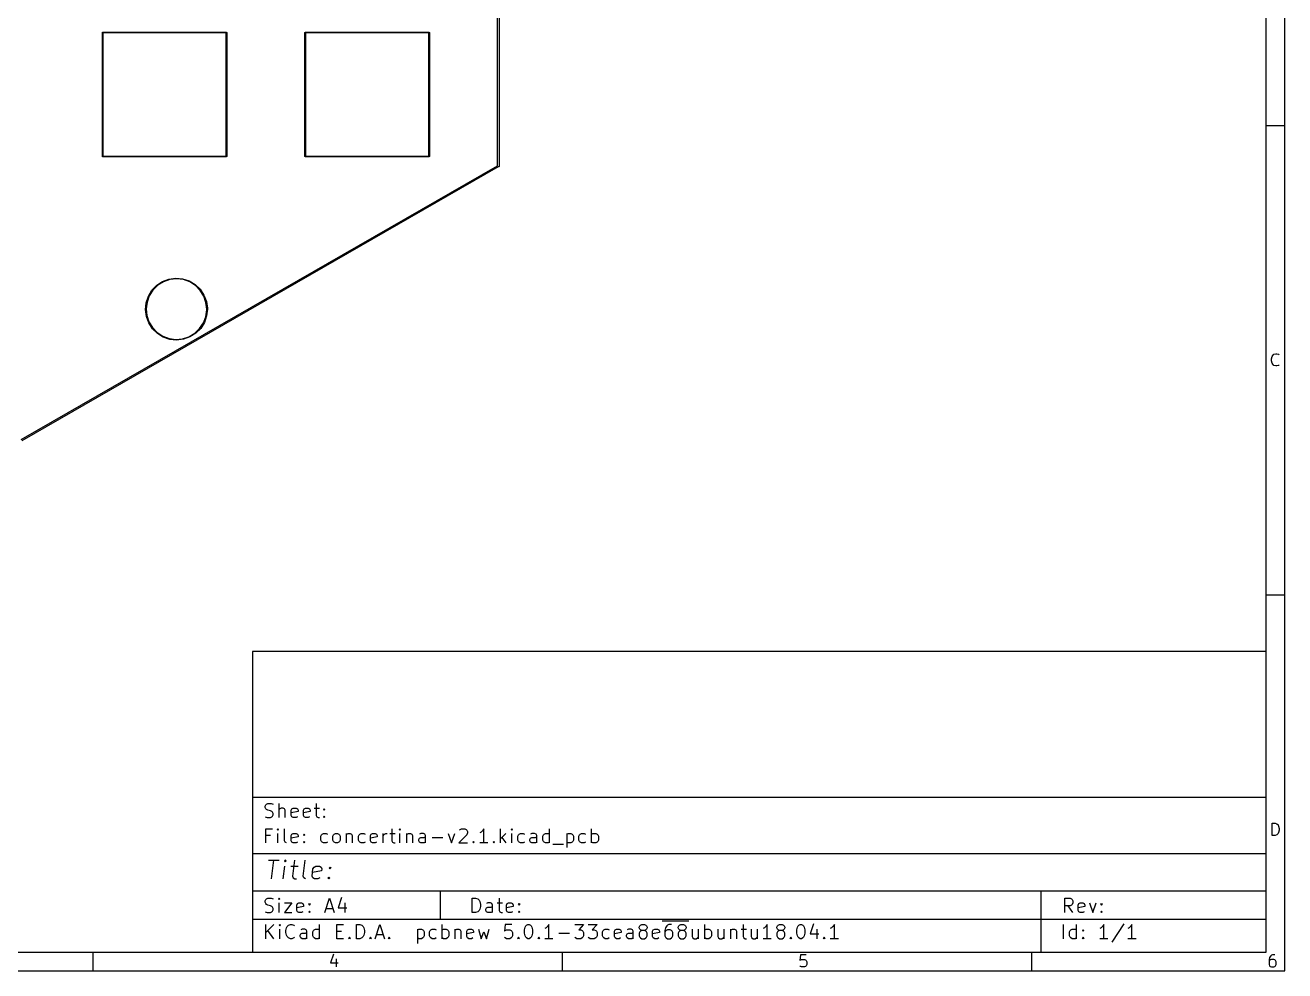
# Model space of a CAD drawing. Extents: x 10 to 287, y -200 to -10.
# Drawn here: x 152.8 to 287, y -200 to -99.3 of the extents above; entities that cross this region are included whole.
import ezdxf

# ---------------------------------------------------------------- set-up
doc = ezdxf.new("R2010")
doc.units = 0
doc.header["$MEASUREMENT"] = 0
doc.layers.add('BLACK', color=7, linetype='CONTINUOUS')

msp = doc.modelspace()

# ---------------------------------------------------------------- linework, layer by layer
at = {"layer": 'BLACK', "linetype": 'CONTINUOUS'}
for p, q in [((287.002, -200.007), (287.002, -10)), ((285.002, -198.007), (285.002, -12)), ((203.1, -114.271), (203.1, -50.9)), ((203.3, -50.7913), (203.3, -114.309)), ((161.015, -100.076), (161.016, -100.073)), ((161.015, -100.078), (161.015, -100.076)), ((161.015, -113.282), (161.015, -100.078)), ((161.016, -100.071), (161.017, -100.069)), ((161.016, -100.073), (161.016, -100.071)), ((161.017, -100.069), (161.018, -100.067)), ((161.018, -100.067), (161.019, -100.066)), ((161.019, -100.066), (161.021, -100.064)), ((161.021, -100.064), (161.022, -100.062)), ((161.022, -100.062), (161.024, -100.061)), ((161.024, -100.061), (161.026, -100.059)), ((161.026, -100.059), (161.027, -100.058)), ((161.027, -100.058), (161.029, -100.057)), ((161.029, -100.057), (161.031, -100.056)), ((161.031, -100.056), (161.034, -100.056)), ((161.034, -100.056), (161.036, -100.055)), ((161.036, -100.055), (161.038, -100.055)), ((161.038, -100.055), (161.038, -100.055)), ((161.038, -100.055), (174.242, -100.055)), ((161.065, -100.105), (161.065, -113.255)), ((174.215, -100.105), (161.065, -100.105)), ((174.215, -113.255), (174.215, -100.105)), ((174.242, -100.055), (174.244, -100.055)), ((174.242, -100.055), (174.242, -100.055)), ((174.244, -100.055), (174.246, -100.056)), ((174.246, -100.056), (174.249, -100.056)), ((174.249, -100.056), (174.251, -100.057)), ((174.251, -100.057), (174.253, -100.058)), ((174.253, -100.058), (174.254, -100.059)), ((174.254, -100.059), (174.256, -100.061)), ((174.256, -100.061), (174.258, -100.062)), ((174.258, -100.062), (174.259, -100.064)), ((174.259, -100.064), (174.261, -100.066)), ((174.261, -100.066), (174.262, -100.067)), ((174.262, -100.067), (174.263, -100.069)), ((174.263, -100.069), (174.264, -100.071)), ((174.264, -100.071), (174.264, -100.074)), ((174.264, -100.074), (174.265, -100.076)), ((174.265, -100.076), (174.265, -100.078)), ((174.265, -100.078), (174.265, -100.078)), ((174.265, -100.078), (174.265, -113.282)), ((182.605, -100.076), (182.606, -100.073)), ((182.605, -100.078), (182.605, -100.076)), ((182.605, -113.282), (182.605, -100.078)), ((182.606, -100.071), (182.607, -100.069)), ((182.606, -100.073), (182.606, -100.071)), ((182.607, -100.069), (182.608, -100.067)), ((182.608, -100.067), (182.609, -100.066)), ((182.609, -100.066), (182.611, -100.064)), ((182.611, -100.064), (182.612, -100.062)), ((182.612, -100.062), (182.614, -100.061)), ((182.614, -100.061), (182.616, -100.059)), ((182.616, -100.059), (182.617, -100.058)), ((182.617, -100.058), (182.619, -100.057)), ((182.619, -100.057), (182.621, -100.056)), ((182.621, -100.056), (182.624, -100.056)), ((182.624, -100.056), (182.626, -100.055)), ((182.626, -100.055), (182.628, -100.055)), ((182.628, -100.055), (182.628, -100.055)), ((182.628, -100.055), (195.832, -100.055)), ((182.655, -100.105), (182.655, -113.255)), ((195.805, -100.105), (182.655, -100.105)), ((195.805, -113.255), (195.805, -100.105)), ((195.832, -100.055), (195.834, -100.055)), ((195.832, -100.055), (195.832, -100.055)), ((195.834, -100.055), (195.836, -100.056)), ((195.836, -100.056), (195.839, -100.056)), ((195.839, -100.056), (195.841, -100.057)), ((195.841, -100.057), (195.843, -100.058)), ((195.843, -100.058), (195.844, -100.059)), ((195.844, -100.059), (195.846, -100.061)), ((195.846, -100.061), (195.848, -100.062)), ((195.848, -100.062), (195.849, -100.064)), ((195.849, -100.064), (195.851, -100.066)), ((195.851, -100.066), (195.852, -100.067)), ((195.852, -100.067), (195.853, -100.069)), ((195.853, -100.069), (195.854, -100.071)), ((195.854, -100.071), (195.854, -100.074)), ((195.854, -100.074), (195.855, -100.076)), ((195.855, -100.076), (195.855, -100.078)), ((195.855, -100.078), (195.855, -100.078)), ((195.855, -100.078), (195.855, -113.282)), ((287.002, -110), (285.002, -110)), ((161.015, -113.284), (161.015, -113.282)), ((161.015, -113.282), (161.015, -113.282)), ((161.016, -113.286), (161.015, -113.284)), ((161.016, -113.289), (161.016, -113.286)), ((161.017, -113.291), (161.016, -113.289)), ((161.018, -113.293), (161.017, -113.291)), ((161.019, -113.294), (161.018, -113.293)), ((161.021, -113.296), (161.019, -113.294)), ((161.022, -113.298), (161.021, -113.296)), ((161.024, -113.299), (161.022, -113.298)), ((161.026, -113.301), (161.024, -113.299)), ((161.027, -113.302), (161.026, -113.301)), ((161.029, -113.303), (161.027, -113.302)), ((161.031, -113.304), (161.029, -113.303)), ((161.034, -113.304), (161.031, -113.304)), ((161.036, -113.305), (161.034, -113.304)), ((161.038, -113.305), (161.036, -113.305)), ((174.242, -113.305), (161.038, -113.305)), ((161.038, -113.305), (161.038, -113.305)), ((161.065, -113.255), (174.215, -113.255)), ((174.244, -113.305), (174.242, -113.305)), ((174.242, -113.305), (174.242, -113.305)), ((174.246, -113.304), (174.244, -113.305)), ((174.249, -113.304), (174.246, -113.304)), ((174.251, -113.303), (174.249, -113.304)), ((174.253, -113.302), (174.251, -113.303)), ((174.254, -113.301), (174.253, -113.302)), ((174.256, -113.299), (174.254, -113.301)), ((174.258, -113.298), (174.256, -113.299)), ((174.259, -113.296), (174.258, -113.298)), ((174.261, -113.294), (174.259, -113.296)), ((174.262, -113.293), (174.261, -113.294)), ((174.263, -113.291), (174.262, -113.293)), ((174.264, -113.289), (174.263, -113.291)), ((174.265, -113.284), (174.264, -113.286)), ((174.264, -113.286), (174.264, -113.289)), ((174.265, -113.282), (174.265, -113.282)), ((174.265, -113.282), (174.265, -113.284)), ((182.605, -113.284), (182.605, -113.282)), ((182.605, -113.282), (182.605, -113.282)), ((182.606, -113.286), (182.605, -113.284)), ((182.606, -113.289), (182.606, -113.286)), ((182.607, -113.291), (182.606, -113.289)), ((182.608, -113.293), (182.607, -113.291)), ((182.609, -113.294), (182.608, -113.293)), ((182.611, -113.296), (182.609, -113.294)), ((182.612, -113.298), (182.611, -113.296)), ((182.614, -113.299), (182.612, -113.298)), ((182.616, -113.301), (182.614, -113.299)), ((182.617, -113.302), (182.616, -113.301)), ((182.619, -113.303), (182.617, -113.302)), ((182.621, -113.304), (182.619, -113.303)), ((182.624, -113.304), (182.621, -113.304)), ((182.626, -113.305), (182.624, -113.304)), ((182.628, -113.305), (182.626, -113.305)), ((195.832, -113.305), (182.628, -113.305)), ((182.628, -113.305), (182.628, -113.305)), ((182.655, -113.255), (195.805, -113.255)), ((195.834, -113.305), (195.832, -113.305)), ((195.832, -113.305), (195.832, -113.305)), ((195.836, -113.304), (195.834, -113.305)), ((195.839, -113.304), (195.836, -113.304)), ((195.841, -113.303), (195.839, -113.304)), ((195.843, -113.302), (195.841, -113.303)), ((195.844, -113.301), (195.843, -113.302)), ((195.846, -113.299), (195.844, -113.301)), ((195.848, -113.298), (195.846, -113.299)), ((195.849, -113.296), (195.848, -113.298)), ((195.851, -113.294), (195.849, -113.296)), ((195.852, -113.293), (195.851, -113.294)), ((195.853, -113.291), (195.852, -113.293)), ((195.854, -113.289), (195.853, -113.291)), ((195.855, -113.284), (195.854, -113.286)), ((195.854, -113.286), (195.854, -113.289)), ((195.855, -113.282), (195.855, -113.282)), ((195.855, -113.282), (195.855, -113.284)), ((152.38, -143.435), (203.1, -114.271)), ((203.179, -114.399), (152.438, -143.575)), ((203.182, -114.4), (203.179, -114.399)), ((203.218, -114.4), (203.182, -114.4)), ((203.251, -114.388), (203.218, -114.4)), ((203.278, -114.365), (203.251, -114.388)), ((203.295, -114.335), (203.278, -114.365)), ((203.3, -114.309), (203.295, -114.335)), ((166.299, -127.53), (166.81, -127.001)), ((166.924, -126.999), (166.411, -127.502)), ((166.81, -127.001), (167.424, -126.599)), ((167.537, -126.622), (166.924, -126.999)), ((167.424, -126.599), (168.113, -126.343)), ((168.217, -126.39), (167.537, -126.622)), ((168.113, -126.343), (168.841, -126.246)), ((168.933, -126.315), (168.217, -126.39)), ((168.841, -126.246), (169.573, -126.312)), ((169.646, -126.4), (168.933, -126.315)), ((169.573, -126.312), (170.271, -126.539)), ((170.324, -126.641), (169.646, -126.4)), ((170.271, -126.539), (170.902, -126.915)), ((170.931, -127.027), (170.324, -126.641)), ((170.902, -126.915), (171.434, -127.422)), ((171.437, -127.537), (170.931, -127.027)), ((171.434, -127.422), (171.841, -128.034)), ((165.775, -128.782), (165.685, -129.495)), ((165.687, -128.855), (165.919, -128.158)), ((166.021, -128.106), (165.775, -128.782)), ((165.919, -128.158), (166.299, -127.53)), ((166.411, -127.502), (166.021, -128.106)), ((171.818, -128.147), (171.437, -127.537)), ((172.055, -128.826), (171.818, -128.147)), ((171.841, -128.034), (172.101, -128.721)), ((172.135, -129.54), (172.055, -128.826)), ((172.101, -128.721), (172.204, -129.448)), ((165.615, -129.586), (165.687, -128.855)), ((165.707, -130.315), (165.615, -129.586)), ((165.685, -129.495), (165.755, -130.211)), ((172.034, -130.342), (172.134, -129.63)), ((172.205, -129.54), (172.123, -130.27)), ((172.134, -129.63), (172.135, -129.54)), ((172.204, -129.448), (172.205, -129.54)), ((165.959, -131.005), (165.707, -130.315)), ((165.755, -130.211), (165.982, -130.893)), ((166.357, -131.623), (165.959, -131.005)), ((165.982, -130.893), (166.355, -131.508)), ((166.355, -131.508), (166.854, -132.025)), ((171.38, -131.613), (171.778, -131.014)), ((171.882, -130.964), (171.492, -131.587)), ((171.778, -131.014), (172.034, -130.342)), ((172.123, -130.27), (171.882, -130.964)), ((166.881, -132.136), (166.357, -131.623)), ((166.854, -132.025), (167.456, -132.419)), ((167.507, -132.521), (166.881, -132.136)), ((167.456, -132.419), (168.13, -132.669)), ((168.202, -132.758), (167.507, -132.521)), ((168.13, -132.669), (168.842, -132.764)), ((168.933, -132.835), (168.202, -132.758)), ((168.842, -132.764), (169.558, -132.699)), ((169.662, -132.748), (168.933, -132.835)), ((169.558, -132.699), (170.242, -132.477)), ((170.354, -132.502), (169.662, -132.748)), ((170.242, -132.477), (170.86, -132.109)), ((170.975, -132.108), (170.354, -132.502)), ((170.86, -132.109), (171.38, -131.613)), ((171.492, -131.587), (170.975, -132.108)), ((285.6, -134.845), (285.662, -134.598)), ((285.6, -135.031), (285.6, -134.845)), ((285.662, -135.279), (285.6, -135.031)), ((285.662, -134.598), (285.724, -134.474)), ((285.724, -135.402), (285.662, -135.279)), ((285.724, -134.474), (285.847, -134.35)), ((285.847, -135.526), (285.724, -135.402)), ((285.847, -134.35), (286.033, -134.288)), ((286.033, -135.588), (285.847, -135.526)), ((286.033, -134.288), (286.157, -134.288)), ((286.157, -134.288), (286.343, -134.35)), ((286.343, -135.526), (286.157, -135.588)), ((286.343, -134.35), (286.405, -134.412)), ((286.405, -135.464), (286.343, -135.526)), ((286.157, -135.588), (286.033, -135.588)), ((287.002, -160), (285.002, -160)), ((177.002, -166.007), (177.002, -198.007)), ((285.002, -166.007), (177.002, -166.007)), ((285.002, -198.007), (285.002, -166.007)), ((177.002, -181.507), (285.002, -181.507)), ((178.363, -182.471), (178.434, -182.329)), ((178.363, -182.614), (178.363, -182.471)), ((178.434, -182.329), (178.506, -182.257)), ((178.506, -182.257), (178.649, -182.186)), ((178.649, -182.186), (179.006, -182.186)), ((179.006, -182.186), (179.22, -182.257)), ((179.863, -183.686), (179.863, -182.186)), ((183.791, -182.186), (183.791, -183.471)), ((178.434, -182.757), (178.363, -182.614)), ((178.363, -183.614), (178.577, -183.686)), ((178.506, -182.829), (178.434, -182.757)), ((178.649, -182.9), (178.506, -182.829)), ((178.577, -183.686), (178.934, -183.686)), ((178.934, -182.971), (178.649, -182.9)), ((179.077, -183.043), (178.934, -182.971)), ((178.934, -183.686), (179.077, -183.614)), ((179.149, -183.114), (179.077, -183.043)), ((179.077, -183.614), (179.149, -183.543)), ((179.22, -183.257), (179.149, -183.114)), ((179.149, -183.543), (179.22, -183.4)), ((179.22, -183.4), (179.22, -183.257)), ((179.934, -182.757), (179.863, -182.829)), ((180.077, -182.686), (179.934, -182.757)), ((180.291, -182.686), (180.077, -182.686)), ((180.434, -182.757), (180.291, -182.686)), ((180.506, -182.9), (180.434, -182.757)), ((180.506, -183.686), (180.506, -182.9)), ((181.149, -182.9), (181.22, -182.757)), ((181.149, -183.471), (181.149, -182.9)), ((181.863, -183.043), (181.149, -183.186)), ((181.22, -183.614), (181.149, -183.471)), ((181.22, -182.757), (181.363, -182.686)), ((181.363, -183.686), (181.22, -183.614)), ((181.363, -182.686), (181.649, -182.686)), ((181.649, -183.686), (181.363, -183.686)), ((181.649, -182.686), (181.791, -182.757)), ((181.791, -183.614), (181.649, -183.686)), ((181.791, -182.757), (181.863, -182.9)), ((181.863, -182.9), (181.863, -183.043)), ((182.434, -182.9), (182.506, -182.757)), ((182.434, -183.471), (182.434, -182.9)), ((183.149, -183.043), (182.434, -183.186)), ((182.506, -183.614), (182.434, -183.471)), ((182.506, -182.757), (182.649, -182.686)), ((182.649, -183.686), (182.506, -183.614)), ((182.649, -182.686), (182.934, -182.686)), ((182.934, -183.686), (182.649, -183.686)), ((182.934, -182.686), (183.077, -182.757)), ((183.077, -183.614), (182.934, -183.686)), ((183.077, -182.757), (183.149, -182.9)), ((183.149, -182.9), (183.149, -183.043)), ((183.577, -182.686), (184.149, -182.686)), ((183.791, -183.471), (183.863, -183.614)), ((183.863, -183.614), (184.006, -183.686)), ((184.006, -183.686), (184.149, -183.686)), ((184.577, -182.829), (184.649, -182.757)), ((184.649, -182.9), (184.577, -182.829)), ((184.577, -183.614), (184.649, -183.543)), ((184.649, -183.686), (184.577, -183.614)), ((184.649, -182.757), (184.72, -182.829)), ((184.649, -182.757), (184.649, -182.9)), ((184.72, -182.829), (184.649, -182.9)), ((184.649, -183.543), (184.72, -183.614)), ((184.649, -183.543), (184.649, -183.686)), ((184.72, -183.614), (184.649, -183.686)), ((178.434, -186.386), (178.434, -184.886)), ((178.434, -184.886), (179.149, -184.886)), ((179.72, -184.886), (179.649, -184.957)), ((179.649, -184.957), (179.72, -185.029)), ((179.791, -184.957), (179.72, -184.886)), ((179.72, -184.886), (179.72, -185.029)), ((179.72, -185.029), (179.791, -184.957)), ((180.434, -186.171), (180.434, -184.886)), ((191.863, -184.886), (191.863, -186.171)), ((192.72, -184.886), (192.649, -184.957)), ((192.649, -184.957), (192.72, -185.029)), ((192.791, -184.957), (192.72, -184.886)), ((192.72, -184.886), (192.72, -185.029)), ((192.72, -185.029), (192.791, -184.957)), ((199.077, -185.029), (199.149, -184.957)), ((199.149, -184.957), (199.291, -184.886)), ((199.291, -184.886), (199.649, -184.886)), ((199.649, -184.886), (199.791, -184.957)), ((199.791, -184.957), (199.863, -185.029)), ((199.863, -185.029), (199.934, -185.171)), ((199.934, -185.171), (199.934, -185.314)), ((201.506, -185.1), (201.363, -185.243)), ((201.649, -184.886), (201.506, -185.1)), ((201.649, -186.386), (201.649, -184.886)), ((203.434, -186.386), (203.434, -184.886)), ((204.649, -184.886), (204.577, -184.957)), ((204.577, -184.957), (204.649, -185.029)), ((204.72, -184.957), (204.649, -184.886)), ((204.649, -184.886), (204.649, -185.029)), ((204.649, -185.029), (204.72, -184.957)), ((208.649, -186.386), (208.649, -184.886)), ((213.149, -186.386), (213.149, -184.886)), ((285.662, -185.588), (285.662, -184.288)), ((285.662, -184.288), (285.971, -184.288)), ((285.971, -184.288), (286.157, -184.35)), ((286.157, -184.35), (286.281, -184.474)), ((286.281, -184.474), (286.343, -184.598)), ((286.343, -184.598), (286.405, -184.845)), ((286.405, -185.031), (286.343, -185.279)), ((286.405, -184.845), (286.405, -185.031)), ((178.934, -185.6), (178.434, -185.6)), ((179.72, -186.386), (179.72, -185.386)), ((180.506, -186.314), (180.434, -186.171)), ((180.649, -186.386), (180.506, -186.314)), ((181.149, -185.6), (181.22, -185.457)), ((181.149, -186.171), (181.149, -185.6)), ((181.863, -185.743), (181.149, -185.886)), ((181.22, -186.314), (181.149, -186.171)), ((181.22, -185.457), (181.363, -185.386)), ((181.363, -186.386), (181.22, -186.314)), ((181.363, -185.386), (181.649, -185.386)), ((181.649, -186.386), (181.363, -186.386)), ((181.649, -185.386), (181.791, -185.457)), ((181.791, -186.314), (181.649, -186.386)), ((181.791, -185.457), (181.863, -185.6)), ((181.863, -185.6), (181.863, -185.743)), ((182.434, -185.529), (182.506, -185.457)), ((182.506, -185.6), (182.434, -185.529)), ((182.434, -186.314), (182.506, -186.243)), ((182.506, -186.386), (182.434, -186.314)), ((182.506, -185.457), (182.577, -185.529)), ((182.506, -185.457), (182.506, -185.6)), ((182.577, -185.529), (182.506, -185.6)), ((182.506, -186.243), (182.577, -186.314)), ((182.506, -186.243), (182.506, -186.386)), ((182.577, -186.314), (182.506, -186.386)), ((184.291, -185.671), (184.363, -185.529)), ((184.291, -186.1), (184.291, -185.671)), ((184.363, -186.243), (184.291, -186.1)), ((184.363, -185.529), (184.434, -185.457)), ((184.434, -186.314), (184.363, -186.243)), ((184.434, -185.457), (184.577, -185.386)), ((184.577, -186.386), (184.434, -186.314)), ((184.577, -185.386), (184.863, -185.386)), ((184.863, -186.386), (184.577, -186.386)), ((184.863, -185.386), (185.006, -185.457)), ((185.006, -186.314), (184.863, -186.386)), ((185.577, -185.671), (185.649, -185.529)), ((185.577, -186.1), (185.577, -185.671)), ((185.649, -186.243), (185.577, -186.1)), ((185.649, -185.529), (185.72, -185.457)), ((185.72, -186.314), (185.649, -186.243)), ((185.72, -185.457), (185.863, -185.386)), ((185.863, -186.386), (185.72, -186.314)), ((185.863, -185.386), (186.077, -185.386)), ((186.077, -186.386), (185.863, -186.386)), ((186.077, -185.386), (186.22, -185.457)), ((186.22, -186.314), (186.077, -186.386)), ((186.22, -185.457), (186.291, -185.529)), ((186.291, -186.243), (186.22, -186.314)), ((186.291, -185.529), (186.363, -185.671)), ((186.363, -186.1), (186.291, -186.243)), ((186.363, -185.671), (186.363, -186.1)), ((187.006, -185.386), (187.006, -186.386)), ((187.006, -185.529), (187.077, -185.457)), ((187.077, -185.457), (187.22, -185.386)), ((187.22, -185.386), (187.434, -185.386)), ((187.434, -185.386), (187.577, -185.457)), ((187.577, -185.457), (187.649, -185.6)), ((187.649, -185.6), (187.649, -186.386)), ((188.291, -185.671), (188.363, -185.529)), ((188.291, -186.1), (188.291, -185.671)), ((188.363, -186.243), (188.291, -186.1)), ((188.363, -185.529), (188.434, -185.457)), ((188.434, -186.314), (188.363, -186.243)), ((188.434, -185.457), (188.577, -185.386)), ((188.577, -186.386), (188.434, -186.314)), ((188.577, -185.386), (188.863, -185.386)), ((188.863, -186.386), (188.577, -186.386)), ((188.863, -185.386), (189.006, -185.457)), ((189.006, -186.314), (188.863, -186.386)), ((189.577, -185.6), (189.649, -185.457)), ((189.577, -186.171), (189.577, -185.6)), ((190.291, -185.743), (189.577, -185.886)), ((189.649, -186.314), (189.577, -186.171)), ((189.649, -185.457), (189.791, -185.386)), ((189.791, -186.386), (189.649, -186.314)), ((189.791, -185.386), (190.077, -185.386)), ((190.077, -186.386), (189.791, -186.386)), ((190.077, -185.386), (190.22, -185.457)), ((190.22, -186.314), (190.077, -186.386)), ((190.22, -185.457), (190.291, -185.6)), ((190.291, -185.6), (190.291, -185.743)), ((190.934, -186.386), (190.934, -185.386)), ((190.934, -185.671), (191.006, -185.529)), ((191.006, -185.529), (191.077, -185.457)), ((191.077, -185.457), (191.22, -185.386)), ((191.22, -185.386), (191.363, -185.386)), ((191.649, -185.386), (192.22, -185.386)), ((191.863, -186.171), (191.934, -186.314)), ((191.934, -186.314), (192.077, -186.386)), ((192.077, -186.386), (192.22, -186.386)), ((192.72, -186.386), (192.72, -185.386)), ((193.434, -185.386), (193.434, -186.386)), ((193.434, -185.529), (193.506, -185.457)), ((193.506, -185.457), (193.649, -185.386)), ((193.649, -185.386), (193.863, -185.386)), ((193.863, -185.386), (194.006, -185.457)), ((194.006, -185.457), (194.077, -185.6)), ((194.077, -185.6), (194.077, -186.386)), ((194.72, -186.029), (194.791, -185.886)), ((194.72, -186.171), (194.72, -186.029)), ((194.791, -186.314), (194.72, -186.171)), ((194.934, -185.386), (194.791, -185.457)), ((194.791, -185.886), (194.934, -185.814)), ((194.934, -186.386), (194.791, -186.314)), ((195.22, -185.386), (194.934, -185.386)), ((194.934, -185.814), (195.291, -185.814)), ((195.291, -186.386), (194.934, -186.386)), ((195.363, -185.457), (195.22, -185.386)), ((195.291, -185.814), (195.434, -185.743)), ((195.434, -186.314), (195.291, -186.386)), ((195.434, -185.6), (195.363, -185.457)), ((195.434, -186.386), (195.434, -185.6)), ((196.149, -185.814), (197.291, -185.814)), ((197.863, -185.386), (198.22, -186.386)), ((198.22, -186.386), (198.577, -185.386)), ((199.863, -185.529), (199.006, -186.386)), ((199.006, -186.386), (199.934, -186.386)), ((199.934, -185.314), (199.863, -185.529)), ((200.506, -186.314), (200.577, -186.243)), ((200.577, -186.386), (200.506, -186.314)), ((200.577, -186.243), (200.649, -186.314)), ((200.577, -186.243), (200.577, -186.386)), ((200.649, -186.314), (200.577, -186.386)), ((201.363, -185.243), (201.22, -185.314)), ((202.077, -186.386), (201.22, -186.386)), ((202.649, -186.314), (202.72, -186.243)), ((202.72, -186.386), (202.649, -186.314)), ((202.72, -186.243), (202.791, -186.314)), ((202.72, -186.243), (202.72, -186.386)), ((202.791, -186.314), (202.72, -186.386)), ((204.006, -185.386), (203.434, -185.957)), ((203.577, -185.814), (204.006, -186.386)), ((204.649, -186.386), (204.649, -185.386)), ((205.291, -185.671), (205.363, -185.529)), ((205.291, -186.1), (205.291, -185.671)), ((205.363, -186.243), (205.291, -186.1)), ((205.363, -185.529), (205.434, -185.457)), ((205.434, -186.314), (205.363, -186.243)), ((205.434, -185.457), (205.577, -185.386)), ((205.577, -186.386), (205.434, -186.314)), ((205.577, -185.386), (205.863, -185.386)), ((205.863, -186.386), (205.577, -186.386)), ((205.863, -185.386), (206.006, -185.457)), ((206.006, -186.314), (205.863, -186.386)), ((206.577, -186.029), (206.649, -185.886)), ((206.577, -186.171), (206.577, -186.029)), ((206.649, -186.314), (206.577, -186.171)), ((206.791, -185.386), (206.649, -185.457)), ((206.649, -185.886), (206.791, -185.814)), ((206.791, -186.386), (206.649, -186.314)), ((207.077, -185.386), (206.791, -185.386)), ((206.791, -185.814), (207.149, -185.814)), ((207.149, -186.386), (206.791, -186.386)), ((207.22, -185.457), (207.077, -185.386)), ((207.149, -185.814), (207.291, -185.743)), ((207.291, -186.314), (207.149, -186.386)), ((207.291, -185.6), (207.22, -185.457)), ((207.291, -186.386), (207.291, -185.6)), ((207.934, -185.671), (208.006, -185.529)), ((207.934, -186.1), (207.934, -185.671)), ((208.006, -186.243), (207.934, -186.1)), ((208.006, -185.529), (208.077, -185.457)), ((208.077, -186.314), (208.006, -186.243)), ((208.077, -185.457), (208.22, -185.386)), ((208.22, -186.386), (208.077, -186.314)), ((208.22, -185.386), (208.506, -185.386)), ((208.506, -186.386), (208.22, -186.386)), ((208.506, -185.386), (208.649, -185.457)), ((208.649, -186.314), (208.506, -186.386)), ((209.006, -186.529), (210.149, -186.529)), ((210.506, -185.386), (210.506, -186.886)), ((210.506, -185.457), (210.649, -185.386)), ((210.649, -186.386), (210.506, -186.314)), ((210.649, -185.386), (210.934, -185.386)), ((210.934, -186.386), (210.649, -186.386)), ((210.934, -185.386), (211.077, -185.457)), ((211.077, -186.314), (210.934, -186.386)), ((211.077, -185.457), (211.149, -185.529)), ((211.149, -186.243), (211.077, -186.314)), ((211.149, -185.529), (211.22, -185.671)), ((211.22, -186.1), (211.149, -186.243)), ((211.22, -185.671), (211.22, -186.1)), ((211.791, -185.671), (211.863, -185.529)), ((211.791, -186.1), (211.791, -185.671)), ((211.863, -186.243), (211.791, -186.1)), ((211.863, -185.529), (211.934, -185.457)), ((211.934, -186.314), (211.863, -186.243)), ((211.934, -185.457), (212.077, -185.386)), ((212.077, -186.386), (211.934, -186.314)), ((212.077, -185.386), (212.363, -185.386)), ((212.363, -186.386), (212.077, -186.386)), ((212.363, -185.386), (212.506, -185.457)), ((212.506, -186.314), (212.363, -186.386)), ((213.149, -185.457), (213.291, -185.386)), ((213.291, -186.386), (213.149, -186.314)), ((213.291, -185.386), (213.577, -185.386)), ((213.577, -186.386), (213.291, -186.386)), ((213.577, -185.386), (213.72, -185.457)), ((213.72, -186.314), (213.577, -186.386)), ((213.72, -185.457), (213.791, -185.529)), ((213.791, -186.243), (213.72, -186.314)), ((213.791, -185.529), (213.863, -185.671)), ((213.863, -186.1), (213.791, -186.243)), ((213.863, -185.671), (213.863, -186.1)), ((285.971, -185.588), (285.662, -185.588)), ((286.157, -185.526), (285.971, -185.588)), ((286.281, -185.402), (286.157, -185.526)), ((286.343, -185.279), (286.281, -185.402)), ((177.002, -187.507), (285.002, -187.507)), ((178.715, -188.212), (179.857, -188.212)), ((179.036, -190.212), (179.286, -188.212)), ((180.274, -190.212), (180.441, -188.879)), ((180.524, -188.212), (180.417, -188.307)), ((180.417, -188.307), (180.5, -188.402)), ((180.524, -188.212), (180.5, -188.402)), ((180.5, -188.402), (180.607, -188.307)), ((180.607, -188.307), (180.524, -188.212)), ((181.107, -188.879), (181.869, -188.879)), ((181.476, -188.212), (181.262, -189.926)), ((182.405, -189.926), (182.619, -188.212)), ((183.357, -189.926), (183.453, -189.164)), ((183.453, -189.164), (183.572, -188.974)), ((183.572, -188.974), (183.774, -188.879)), ((183.774, -188.879), (184.155, -188.879)), ((184.155, -188.879), (184.334, -188.974)), ((184.334, -188.974), (184.405, -189.164)), ((184.405, -189.164), (184.381, -189.355)), ((185.179, -189.069), (185.286, -188.974)), ((185.262, -189.164), (185.179, -189.069)), ((185.286, -188.974), (185.262, -189.164)), ((185.369, -189.069), (185.262, -189.164)), ((185.286, -188.974), (185.369, -189.069)), ((181.262, -189.926), (181.334, -190.117)), ((181.334, -190.117), (181.512, -190.212)), ((181.512, -190.212), (181.703, -190.212)), ((182.476, -190.117), (182.405, -189.926)), ((182.655, -190.212), (182.476, -190.117)), ((183.429, -190.117), (183.357, -189.926)), ((184.381, -189.355), (183.405, -189.545)), ((183.607, -190.212), (183.429, -190.117)), ((183.988, -190.212), (183.607, -190.212)), ((184.191, -190.117), (183.988, -190.212)), ((185.048, -190.117), (185.155, -190.021)), ((185.131, -190.212), (185.048, -190.117)), ((185.155, -190.021), (185.131, -190.212)), ((185.238, -190.117), (185.131, -190.212)), ((185.155, -190.021), (185.238, -190.117)), ((177.002, -191.507), (285.002, -191.507)), ((197.002, -191.507), (197.002, -194.507)), ((261.002, -191.507), (261.002, -198.007)), ((178.363, -192.571), (178.434, -192.429)), ((178.363, -192.714), (178.363, -192.571)), ((178.434, -192.857), (178.363, -192.714)), ((178.434, -192.429), (178.506, -192.357)), ((178.506, -192.929), (178.434, -192.857)), ((178.506, -192.357), (178.649, -192.286)), ((178.649, -193), (178.506, -192.929)), ((178.649, -192.286), (179.006, -192.286)), ((178.934, -193.071), (178.649, -193)), ((179.077, -193.143), (178.934, -193.071)), ((179.006, -192.286), (179.22, -192.357)), ((179.149, -193.214), (179.077, -193.143)), ((179.22, -193.357), (179.149, -193.214)), ((179.863, -192.286), (179.791, -192.357)), ((179.791, -192.357), (179.863, -192.429)), ((179.934, -192.357), (179.863, -192.286)), ((179.863, -192.286), (179.863, -192.429)), ((179.863, -192.429), (179.934, -192.357)), ((179.863, -193.786), (179.863, -192.786)), ((180.434, -192.786), (181.22, -192.786)), ((181.22, -192.786), (180.434, -193.786)), ((181.72, -193), (181.791, -192.857)), ((181.72, -193.571), (181.72, -193)), ((182.434, -193.143), (181.72, -193.286)), ((181.791, -192.857), (181.934, -192.786)), ((181.934, -192.786), (182.22, -192.786)), ((182.22, -192.786), (182.363, -192.857)), ((182.363, -192.857), (182.434, -193)), ((182.434, -193), (182.434, -193.143)), ((183.006, -192.929), (183.077, -192.857)), ((183.077, -193), (183.006, -192.929)), ((183.077, -192.857), (183.149, -192.929)), ((183.077, -192.857), (183.077, -193)), ((183.149, -192.929), (183.077, -193)), ((184.72, -193.786), (185.22, -192.286)), ((185.22, -192.286), (185.72, -193.786)), ((186.506, -192.214), (186.149, -193.286)), ((186.863, -192.786), (186.863, -193.786)), ((200.434, -193.786), (200.434, -192.286)), ((200.434, -192.286), (200.791, -192.286)), ((200.791, -192.286), (201.006, -192.357)), ((201.006, -192.357), (201.149, -192.5)), ((201.149, -192.5), (201.22, -192.643)), ((201.22, -192.643), (201.291, -192.929)), ((201.291, -193.143), (201.22, -193.429)), ((201.291, -192.929), (201.291, -193.143)), ((202.077, -192.786), (201.934, -192.857)), ((201.934, -193.286), (202.077, -193.214)), ((202.363, -192.786), (202.077, -192.786)), ((202.077, -193.214), (202.434, -193.214)), ((202.506, -192.857), (202.363, -192.786)), ((202.434, -193.214), (202.577, -193.143)), ((202.577, -193), (202.506, -192.857)), ((202.577, -193.786), (202.577, -193)), ((203.077, -192.786), (203.649, -192.786)), ((203.291, -192.286), (203.291, -193.571)), ((204.077, -193), (204.149, -192.857)), ((204.077, -193.571), (204.077, -193)), ((204.791, -193.143), (204.077, -193.286)), ((204.149, -192.857), (204.291, -192.786)), ((204.291, -192.786), (204.577, -192.786)), ((204.577, -192.786), (204.72, -192.857)), ((204.72, -192.857), (204.791, -193)), ((204.791, -193), (204.791, -193.143)), ((205.363, -192.929), (205.434, -192.857)), ((205.434, -193), (205.363, -192.929)), ((205.434, -192.857), (205.506, -192.929)), ((205.434, -192.857), (205.434, -193)), ((205.506, -192.929), (205.434, -193)), ((263.554, -193.786), (263.554, -192.286)), ((263.554, -192.286), (264.126, -192.286)), ((264.126, -193.071), (263.554, -193.071)), ((264.411, -193.786), (263.911, -193.071)), ((264.126, -192.286), (264.269, -192.357)), ((264.269, -193), (264.126, -193.071)), ((264.269, -192.357), (264.34, -192.429)), ((264.34, -192.929), (264.269, -193)), ((264.34, -192.429), (264.411, -192.571)), ((264.411, -192.786), (264.34, -192.929)), ((264.411, -192.571), (264.411, -192.786)), ((264.983, -193), (265.054, -192.857)), ((264.983, -193.571), (264.983, -193)), ((265.697, -193.143), (264.983, -193.286)), ((265.054, -192.857), (265.197, -192.786)), ((265.197, -192.786), (265.483, -192.786)), ((265.483, -192.786), (265.626, -192.857)), ((265.626, -192.857), (265.697, -193)), ((265.697, -193), (265.697, -193.143)), ((266.197, -192.786), (266.554, -193.786)), ((266.554, -193.786), (266.911, -192.786)), ((267.411, -192.929), (267.483, -192.857)), ((267.483, -193), (267.411, -192.929)), ((267.483, -192.857), (267.554, -192.929)), ((267.483, -192.857), (267.483, -193)), ((267.554, -192.929), (267.483, -193)), ((177.002, -194.507), (285.002, -194.507)), ((178.363, -193.714), (178.577, -193.786)), ((178.577, -193.786), (178.934, -193.786)), ((178.934, -193.786), (179.077, -193.714)), ((179.077, -193.714), (179.149, -193.643)), ((179.149, -193.643), (179.22, -193.5)), ((179.22, -193.5), (179.22, -193.357)), ((180.434, -193.786), (181.22, -193.786)), ((181.791, -193.714), (181.72, -193.571)), ((181.934, -193.786), (181.791, -193.714)), ((182.22, -193.786), (181.934, -193.786)), ((182.363, -193.714), (182.22, -193.786)), ((183.006, -193.714), (183.077, -193.643)), ((183.077, -193.786), (183.006, -193.714)), ((183.077, -193.643), (183.149, -193.714)), ((183.077, -193.643), (183.077, -193.786)), ((183.149, -193.714), (183.077, -193.786)), ((184.863, -193.357), (185.577, -193.357)), ((186.149, -193.286), (187.077, -193.286)), ((200.791, -193.786), (200.434, -193.786)), ((201.006, -193.714), (200.791, -193.786)), ((201.149, -193.571), (201.006, -193.714)), ((201.22, -193.429), (201.149, -193.571)), ((201.863, -193.429), (201.934, -193.286)), ((201.863, -193.571), (201.863, -193.429)), ((201.934, -193.714), (201.863, -193.571)), ((202.077, -193.786), (201.934, -193.714)), ((202.434, -193.786), (202.077, -193.786)), ((202.577, -193.714), (202.434, -193.786)), ((203.291, -193.571), (203.363, -193.714)), ((203.363, -193.714), (203.506, -193.786)), ((203.506, -193.786), (203.649, -193.786)), ((204.149, -193.714), (204.077, -193.571)), ((204.291, -193.786), (204.149, -193.714)), ((204.577, -193.786), (204.291, -193.786)), ((204.72, -193.714), (204.577, -193.786)), ((205.363, -193.714), (205.434, -193.643)), ((205.434, -193.786), (205.363, -193.714)), ((205.434, -193.643), (205.506, -193.714)), ((205.434, -193.643), (205.434, -193.786)), ((205.506, -193.714), (205.434, -193.786)), ((265.054, -193.714), (264.983, -193.571)), ((265.197, -193.786), (265.054, -193.714)), ((265.483, -193.786), (265.197, -193.786)), ((265.626, -193.714), (265.483, -193.786)), ((267.411, -193.714), (267.483, -193.643)), ((267.483, -193.786), (267.411, -193.714)), ((267.483, -193.643), (267.554, -193.714)), ((267.483, -193.643), (267.483, -193.786)), ((267.554, -193.714), (267.483, -193.786)), ((178.434, -196.586), (178.434, -195.086)), ((179.291, -195.086), (178.434, -195.943)), ((179.291, -196.586), (178.649, -195.729)), ((179.934, -195.086), (179.863, -195.157)), ((179.863, -195.157), (179.934, -195.229)), ((180.006, -195.157), (179.934, -195.086)), ((179.934, -195.086), (179.934, -195.229)), ((179.934, -195.229), (180.006, -195.157)), ((179.934, -196.586), (179.934, -195.586)), ((180.577, -195.729), (180.649, -195.443)), ((180.577, -195.943), (180.577, -195.729)), ((180.649, -195.443), (180.72, -195.3)), ((180.72, -195.3), (180.863, -195.157)), ((180.863, -195.157), (181.077, -195.086)), ((181.077, -195.086), (181.22, -195.086)), ((181.22, -195.086), (181.434, -195.157)), ((181.434, -195.157), (181.506, -195.229)), ((182.291, -195.586), (182.149, -195.657)), ((182.577, -195.586), (182.291, -195.586)), ((182.72, -195.657), (182.577, -195.586)), ((182.791, -195.8), (182.72, -195.657)), ((182.791, -196.586), (182.791, -195.8)), ((183.434, -195.871), (183.506, -195.729)), ((183.434, -196.3), (183.434, -195.871)), ((183.506, -195.729), (183.577, -195.657)), ((183.577, -195.657), (183.72, -195.586)), ((183.72, -195.586), (184.006, -195.586)), ((184.006, -195.586), (184.149, -195.657)), ((184.149, -196.586), (184.149, -195.086)), ((186.006, -196.586), (186.006, -195.086)), ((186.006, -195.086), (186.72, -195.086)), ((186.006, -195.8), (186.506, -195.8)), ((188.077, -196.586), (188.077, -195.086)), ((188.077, -195.086), (188.434, -195.086)), ((188.434, -195.086), (188.649, -195.157)), ((188.649, -195.157), (188.791, -195.3)), ((188.791, -195.3), (188.863, -195.443)), ((188.863, -195.443), (188.934, -195.729)), ((188.934, -195.729), (188.934, -195.943)), ((190.077, -196.586), (190.577, -195.086)), ((190.577, -195.086), (191.077, -196.586)), ((194.577, -195.586), (194.577, -197.086)), ((194.577, -195.657), (194.72, -195.586)), ((194.72, -195.586), (195.006, -195.586)), ((195.006, -195.586), (195.149, -195.657)), ((195.149, -195.657), (195.22, -195.729)), ((195.22, -195.729), (195.291, -195.871)), ((195.291, -195.871), (195.291, -196.3)), ((195.863, -195.871), (195.934, -195.729)), ((195.863, -196.3), (195.863, -195.871)), ((195.934, -195.729), (196.006, -195.657)), ((196.006, -195.657), (196.149, -195.586)), ((196.149, -195.586), (196.434, -195.586)), ((196.434, -195.586), (196.577, -195.657)), ((197.22, -196.586), (197.22, -195.086)), ((197.22, -195.657), (197.363, -195.586)), ((197.363, -195.586), (197.649, -195.586)), ((197.649, -195.586), (197.791, -195.657)), ((197.791, -195.657), (197.863, -195.729)), ((197.863, -195.729), (197.934, -195.871)), ((197.934, -195.871), (197.934, -196.3)), ((198.577, -195.586), (198.577, -196.586)), ((198.577, -195.729), (198.649, -195.657)), ((198.649, -195.657), (198.791, -195.586)), ((198.791, -195.586), (199.006, -195.586)), ((199.006, -195.586), (199.149, -195.657)), ((199.149, -195.657), (199.22, -195.8)), ((199.22, -195.8), (199.22, -196.586)), ((199.863, -195.8), (199.934, -195.657)), ((199.863, -196.371), (199.863, -195.8)), ((199.934, -195.657), (200.077, -195.586)), ((200.077, -195.586), (200.363, -195.586)), ((200.363, -195.586), (200.506, -195.657)), ((200.506, -195.657), (200.577, -195.8)), ((200.577, -195.8), (200.577, -195.943)), ((201.077, -195.586), (201.363, -196.586)), ((201.363, -196.586), (201.649, -195.871)), ((201.649, -195.871), (201.934, -196.586)), ((201.934, -196.586), (202.22, -195.586)), ((203.934, -195.086), (203.863, -195.8)), ((203.863, -195.8), (203.934, -195.729)), ((204.649, -195.086), (203.934, -195.086)), ((203.934, -195.729), (204.077, -195.657)), ((204.077, -195.657), (204.434, -195.657)), ((204.434, -195.657), (204.577, -195.729)), ((204.577, -195.729), (204.649, -195.8)), ((204.649, -195.8), (204.72, -195.943)), ((206.006, -195.657), (206.077, -195.371)), ((206.006, -196.014), (206.006, -195.657)), ((206.077, -195.371), (206.149, -195.229)), ((206.149, -195.229), (206.22, -195.157)), ((206.22, -195.157), (206.363, -195.086)), ((206.363, -195.086), (206.506, -195.086)), ((206.506, -195.086), (206.649, -195.157)), ((206.649, -195.157), (206.72, -195.229)), ((206.72, -195.229), (206.791, -195.371)), ((206.791, -195.371), (206.863, -195.657)), ((206.863, -195.657), (206.863, -196.014)), ((208.291, -195.443), (208.149, -195.514)), ((208.434, -195.3), (208.291, -195.443)), ((208.577, -195.086), (208.434, -195.3)), ((208.577, -196.586), (208.577, -195.086)), ((211.363, -195.086), (212.291, -195.086)), ((212.291, -195.086), (211.791, -195.657)), ((211.791, -195.657), (212.006, -195.657)), ((212.006, -195.657), (212.149, -195.729)), ((212.149, -195.729), (212.22, -195.8)), ((212.22, -195.8), (212.291, -195.943)), ((212.791, -195.086), (213.72, -195.086)), ((213.72, -195.086), (213.22, -195.657)), ((213.22, -195.657), (213.434, -195.657)), ((213.434, -195.657), (213.577, -195.729)), ((213.577, -195.729), (213.649, -195.8)), ((213.649, -195.8), (213.72, -195.943)), ((214.291, -195.871), (214.363, -195.729)), ((214.291, -196.3), (214.291, -195.871)), ((214.363, -195.729), (214.434, -195.657)), ((214.434, -195.657), (214.577, -195.586)), ((214.577, -195.586), (214.863, -195.586)), ((214.863, -195.586), (215.006, -195.657)), ((215.577, -195.8), (215.649, -195.657)), ((215.577, -196.371), (215.577, -195.8)), ((215.649, -195.657), (215.791, -195.586)), ((215.791, -195.586), (216.077, -195.586)), ((216.077, -195.586), (216.22, -195.657)), ((216.22, -195.657), (216.291, -195.8)), ((216.291, -195.8), (216.291, -195.943)), ((217.077, -195.586), (216.934, -195.657)), ((217.363, -195.586), (217.077, -195.586)), ((217.506, -195.657), (217.363, -195.586)), ((217.577, -195.8), (217.506, -195.657)), ((217.577, -196.586), (217.577, -195.8)), ((218.22, -195.371), (218.291, -195.229)), ((218.22, -195.443), (218.22, -195.371)), ((218.291, -195.586), (218.22, -195.443)), ((218.291, -195.871), (218.22, -196.014)), ((218.291, -195.229), (218.363, -195.157)), ((218.363, -195.657), (218.291, -195.586)), ((218.363, -195.8), (218.291, -195.871)), ((218.363, -195.157), (218.506, -195.086)), ((218.506, -195.729), (218.363, -195.657)), ((218.506, -195.729), (218.363, -195.8)), ((218.506, -195.086), (218.791, -195.086)), ((218.791, -195.729), (218.506, -195.729)), ((218.791, -195.086), (218.934, -195.157)), ((218.934, -195.657), (218.791, -195.729)), ((218.934, -195.8), (218.791, -195.729)), ((218.934, -195.157), (219.006, -195.229)), ((219.006, -195.586), (218.934, -195.657)), ((219.006, -195.871), (218.934, -195.8)), ((219.006, -195.229), (219.077, -195.371)), ((219.077, -195.443), (219.006, -195.586)), ((219.077, -196.014), (219.006, -195.871)), ((219.077, -195.371), (219.077, -195.443)), ((219.649, -195.8), (219.72, -195.657)), ((219.649, -196.371), (219.649, -195.8)), ((219.72, -195.657), (219.863, -195.586)), ((219.863, -195.586), (220.149, -195.586)), ((220.149, -195.586), (220.291, -195.657)), ((220.291, -195.657), (220.363, -195.8)), ((220.363, -195.8), (220.363, -195.943)), ((220.649, -194.677), (222.077, -194.677)), ((221.006, -195.443), (220.934, -195.729)), ((220.934, -195.729), (220.934, -196.3)), ((221.006, -195.8), (220.934, -195.943)), ((221.149, -195.229), (221.006, -195.443)), ((221.077, -195.729), (221.006, -195.8)), ((221.22, -195.657), (221.077, -195.729)), ((221.22, -195.157), (221.149, -195.229)), ((221.363, -195.086), (221.22, -195.157)), ((221.506, -195.657), (221.22, -195.657)), ((221.649, -195.086), (221.363, -195.086)), ((221.649, -195.729), (221.506, -195.657)), ((221.72, -195.8), (221.649, -195.729)), ((221.791, -195.943), (221.72, -195.8)), ((222.077, -194.677), (223.506, -194.677)), ((222.363, -195.371), (222.434, -195.229)), ((222.363, -195.443), (222.363, -195.371)), ((222.434, -195.586), (222.363, -195.443)), ((222.434, -195.871), (222.363, -196.014)), ((222.434, -195.229), (222.506, -195.157)), ((222.506, -195.657), (222.434, -195.586)), ((222.506, -195.8), (222.434, -195.871)), ((222.506, -195.157), (222.649, -195.086)), ((222.649, -195.729), (222.506, -195.657)), ((222.649, -195.729), (222.506, -195.8)), ((222.649, -195.086), (222.934, -195.086)), ((222.934, -195.729), (222.649, -195.729)), ((222.934, -195.086), (223.077, -195.157)), ((223.077, -195.657), (222.934, -195.729)), ((223.077, -195.8), (222.934, -195.729)), ((223.077, -195.157), (223.149, -195.229)), ((223.149, -195.586), (223.077, -195.657)), ((223.149, -195.871), (223.077, -195.8)), ((223.149, -195.229), (223.22, -195.371)), ((223.22, -195.443), (223.149, -195.586)), ((223.22, -196.014), (223.149, -195.871)), ((223.22, -195.371), (223.22, -195.443)), ((223.863, -195.586), (223.863, -196.371)), ((224.506, -195.586), (224.506, -196.586)), ((225.22, -196.586), (225.22, -195.086)), ((225.22, -195.657), (225.363, -195.586)), ((225.363, -195.586), (225.649, -195.586)), ((225.649, -195.586), (225.791, -195.657)), ((225.791, -195.657), (225.863, -195.729)), ((225.863, -195.729), (225.934, -195.871)), ((225.934, -195.871), (225.934, -196.3)), ((226.577, -195.586), (226.577, -196.371)), ((227.22, -195.586), (227.22, -196.586)), ((227.934, -195.586), (227.934, -196.586)), ((227.934, -195.729), (228.006, -195.657)), ((228.006, -195.657), (228.149, -195.586)), ((228.149, -195.586), (228.363, -195.586)), ((228.363, -195.586), (228.506, -195.657)), ((228.506, -195.657), (228.577, -195.8)), ((228.577, -195.8), (228.577, -196.586)), ((229.077, -195.586), (229.649, -195.586)), ((229.291, -195.086), (229.291, -196.371)), ((230.149, -195.586), (230.149, -196.371)), ((230.791, -195.586), (230.791, -196.586)), ((231.577, -195.443), (231.434, -195.514)), ((231.72, -195.3), (231.577, -195.443)), ((231.863, -195.086), (231.72, -195.3)), ((231.863, -196.586), (231.863, -195.086)), ((232.863, -195.371), (232.934, -195.229)), ((232.863, -195.443), (232.863, -195.371)), ((232.934, -195.586), (232.863, -195.443)), ((232.934, -195.871), (232.863, -196.014)), ((232.934, -195.229), (233.006, -195.157)), ((233.006, -195.657), (232.934, -195.586)), ((233.006, -195.8), (232.934, -195.871)), ((233.006, -195.157), (233.149, -195.086)), ((233.149, -195.729), (233.006, -195.657)), ((233.149, -195.729), (233.006, -195.8)), ((233.149, -195.086), (233.434, -195.086)), ((233.434, -195.729), (233.149, -195.729)), ((233.434, -195.086), (233.577, -195.157)), ((233.577, -195.657), (233.434, -195.729)), ((233.577, -195.8), (233.434, -195.729)), ((233.577, -195.157), (233.649, -195.229)), ((233.649, -195.586), (233.577, -195.657)), ((233.649, -195.871), (233.577, -195.8)), ((233.649, -195.229), (233.72, -195.371)), ((233.72, -195.443), (233.649, -195.586)), ((233.72, -196.014), (233.649, -195.871)), ((233.72, -195.371), (233.72, -195.443)), ((235.006, -195.657), (235.077, -195.371)), ((235.006, -196.014), (235.006, -195.657)), ((235.077, -195.371), (235.149, -195.229)), ((235.149, -195.229), (235.22, -195.157)), ((235.22, -195.157), (235.363, -195.086)), ((235.363, -195.086), (235.506, -195.086)), ((235.506, -195.086), (235.649, -195.157)), ((235.649, -195.157), (235.72, -195.229)), ((235.72, -195.229), (235.791, -195.371)), ((235.791, -195.371), (235.863, -195.657)), ((235.863, -195.657), (235.863, -196.014)), ((236.791, -195.014), (236.434, -196.086)), ((237.149, -195.586), (237.149, -196.586)), ((238.72, -195.443), (238.577, -195.514)), ((238.863, -195.3), (238.72, -195.443)), ((239.006, -195.086), (238.863, -195.3)), ((239.006, -196.586), (239.006, -195.086)), ((263.434, -196.586), (263.434, -195.086)), ((264.077, -195.871), (264.149, -195.729)), ((264.077, -196.3), (264.077, -195.871)), ((264.149, -195.729), (264.22, -195.657)), ((264.22, -195.657), (264.363, -195.586)), ((264.363, -195.586), (264.649, -195.586)), ((264.649, -195.586), (264.791, -195.657)), ((264.791, -196.586), (264.791, -195.086)), ((265.434, -195.729), (265.506, -195.657)), ((265.506, -195.8), (265.434, -195.729)), ((265.506, -195.657), (265.577, -195.729)), ((265.506, -195.657), (265.506, -195.8)), ((265.577, -195.729), (265.506, -195.8)), ((267.434, -195.443), (267.291, -195.514)), ((267.577, -195.3), (267.434, -195.443)), ((267.72, -195.086), (267.577, -195.3)), ((267.72, -196.586), (267.72, -195.086)), ((269.863, -195.014), (268.577, -196.943)), ((270.434, -195.443), (270.291, -195.514)), ((270.577, -195.3), (270.434, -195.443)), ((270.72, -195.086), (270.577, -195.3)), ((270.72, -196.586), (270.72, -195.086)), ((180.649, -196.229), (180.577, -195.943)), ((180.72, -196.371), (180.649, -196.229)), ((180.863, -196.514), (180.72, -196.371)), ((181.077, -196.586), (180.863, -196.514)), ((181.22, -196.586), (181.077, -196.586)), ((181.434, -196.514), (181.22, -196.586)), ((181.506, -196.443), (181.434, -196.514)), ((182.077, -196.229), (182.149, -196.086)), ((182.077, -196.371), (182.077, -196.229)), ((182.149, -196.514), (182.077, -196.371)), ((182.149, -196.086), (182.291, -196.014)), ((182.291, -196.586), (182.149, -196.514)), ((182.291, -196.014), (182.649, -196.014)), ((182.649, -196.586), (182.291, -196.586)), ((182.649, -196.014), (182.791, -195.943)), ((182.791, -196.514), (182.649, -196.586)), ((183.506, -196.443), (183.434, -196.3)), ((183.577, -196.514), (183.506, -196.443)), ((183.72, -196.586), (183.577, -196.514)), ((184.006, -196.586), (183.72, -196.586)), ((184.149, -196.514), (184.006, -196.586)), ((186.72, -196.586), (186.006, -196.586)), ((187.291, -196.514), (187.363, -196.443)), ((187.363, -196.586), (187.291, -196.514)), ((187.363, -196.443), (187.434, -196.514)), ((187.363, -196.443), (187.363, -196.586)), ((187.434, -196.514), (187.363, -196.586)), ((188.434, -196.586), (188.077, -196.586)), ((188.649, -196.514), (188.434, -196.586)), ((188.791, -196.371), (188.649, -196.514)), ((188.863, -196.229), (188.791, -196.371)), ((188.934, -195.943), (188.863, -196.229)), ((189.506, -196.514), (189.577, -196.443)), ((189.577, -196.586), (189.506, -196.514)), ((189.577, -196.443), (189.649, -196.514)), ((189.577, -196.443), (189.577, -196.586)), ((189.649, -196.514), (189.577, -196.586)), ((190.22, -196.157), (190.934, -196.157)), ((191.506, -196.514), (191.577, -196.443)), ((191.577, -196.586), (191.506, -196.514)), ((191.577, -196.443), (191.649, -196.514)), ((191.577, -196.443), (191.577, -196.586)), ((191.649, -196.514), (191.577, -196.586)), ((194.72, -196.586), (194.577, -196.514)), ((195.006, -196.586), (194.72, -196.586)), ((195.149, -196.514), (195.006, -196.586)), ((195.22, -196.443), (195.149, -196.514)), ((195.291, -196.3), (195.22, -196.443)), ((195.934, -196.443), (195.863, -196.3)), ((196.006, -196.514), (195.934, -196.443)), ((196.149, -196.586), (196.006, -196.514)), ((196.434, -196.586), (196.149, -196.586)), ((196.577, -196.514), (196.434, -196.586)), ((197.363, -196.586), (197.22, -196.514)), ((197.649, -196.586), (197.363, -196.586)), ((197.791, -196.514), (197.649, -196.586)), ((197.863, -196.443), (197.791, -196.514)), ((197.934, -196.3), (197.863, -196.443)), ((200.577, -195.943), (199.863, -196.086)), ((199.934, -196.514), (199.863, -196.371)), ((200.077, -196.586), (199.934, -196.514)), ((200.363, -196.586), (200.077, -196.586)), ((200.506, -196.514), (200.363, -196.586)), ((203.934, -196.514), (203.863, -196.443)), ((204.077, -196.586), (203.934, -196.514)), ((204.434, -196.586), (204.077, -196.586)), ((204.577, -196.514), (204.434, -196.586)), ((204.649, -196.443), (204.577, -196.514)), ((204.72, -196.3), (204.649, -196.443)), ((204.72, -195.943), (204.72, -196.3)), ((205.291, -196.514), (205.363, -196.443)), ((205.363, -196.586), (205.291, -196.514)), ((205.363, -196.443), (205.434, -196.514)), ((205.363, -196.443), (205.363, -196.586)), ((205.434, -196.514), (205.363, -196.586)), ((206.077, -196.3), (206.006, -196.014)), ((206.149, -196.443), (206.077, -196.3)), ((206.22, -196.514), (206.149, -196.443)), ((206.363, -196.586), (206.22, -196.514)), ((206.506, -196.586), (206.363, -196.586)), ((206.649, -196.514), (206.506, -196.586)), ((206.72, -196.443), (206.649, -196.514)), ((206.791, -196.3), (206.72, -196.443)), ((206.863, -196.014), (206.791, -196.3)), ((207.434, -196.514), (207.506, -196.443)), ((207.506, -196.586), (207.434, -196.514)), ((207.506, -196.443), (207.577, -196.514)), ((207.506, -196.443), (207.506, -196.586)), ((207.577, -196.514), (207.506, -196.586)), ((209.006, -196.586), (208.149, -196.586)), ((209.649, -196.014), (210.791, -196.014)), ((211.434, -196.514), (211.363, -196.443)), ((211.577, -196.586), (211.434, -196.514)), ((212.006, -196.586), (211.577, -196.586)), ((212.149, -196.514), (212.006, -196.586)), ((212.22, -196.443), (212.149, -196.514)), ((212.291, -196.3), (212.22, -196.443)), ((212.291, -195.943), (212.291, -196.3)), ((212.863, -196.514), (212.791, -196.443)), ((213.006, -196.586), (212.863, -196.514)), ((213.434, -196.586), (213.006, -196.586)), ((213.577, -196.514), (213.434, -196.586)), ((213.649, -196.443), (213.577, -196.514)), ((213.72, -196.3), (213.649, -196.443)), ((213.72, -195.943), (213.72, -196.3)), ((214.363, -196.443), (214.291, -196.3)), ((214.434, -196.514), (214.363, -196.443)), ((214.577, -196.586), (214.434, -196.514)), ((214.863, -196.586), (214.577, -196.586)), ((215.006, -196.514), (214.863, -196.586)), ((216.291, -195.943), (215.577, -196.086)), ((215.649, -196.514), (215.577, -196.371)), ((215.791, -196.586), (215.649, -196.514)), ((216.077, -196.586), (215.791, -196.586)), ((216.22, -196.514), (216.077, -196.586)), ((216.863, -196.229), (216.934, -196.086)), ((216.863, -196.371), (216.863, -196.229)), ((216.934, -196.514), (216.863, -196.371)), ((216.934, -196.086), (217.077, -196.014)), ((217.077, -196.586), (216.934, -196.514)), ((217.077, -196.014), (217.434, -196.014)), ((217.434, -196.586), (217.077, -196.586)), ((217.434, -196.014), (217.577, -195.943)), ((217.577, -196.514), (217.434, -196.586)), ((218.22, -196.014), (218.22, -196.3)), ((218.22, -196.3), (218.291, -196.443)), ((218.291, -196.443), (218.363, -196.514)), ((218.363, -196.514), (218.506, -196.586)), ((218.506, -196.586), (218.791, -196.586)), ((218.791, -196.586), (218.934, -196.514)), ((218.934, -196.514), (219.006, -196.443)), ((219.006, -196.443), (219.077, -196.3)), ((219.077, -196.3), (219.077, -196.014)), ((220.363, -195.943), (219.649, -196.086)), ((219.72, -196.514), (219.649, -196.371)), ((219.863, -196.586), (219.72, -196.514)), ((220.149, -196.586), (219.863, -196.586)), ((220.291, -196.514), (220.149, -196.586)), ((220.934, -196.3), (221.006, -196.443)), ((221.006, -196.443), (221.077, -196.514)), ((221.077, -196.514), (221.22, -196.586)), ((221.22, -196.586), (221.506, -196.586)), ((221.506, -196.586), (221.649, -196.514)), ((221.649, -196.514), (221.72, -196.443)), ((221.72, -196.443), (221.791, -196.3)), ((221.791, -196.3), (221.791, -195.943)), ((222.363, -196.014), (222.363, -196.3)), ((222.363, -196.3), (222.434, -196.443)), ((222.434, -196.443), (222.506, -196.514)), ((222.506, -196.514), (222.649, -196.586)), ((222.649, -196.586), (222.934, -196.586)), ((222.934, -196.586), (223.077, -196.514)), ((223.077, -196.514), (223.149, -196.443)), ((223.149, -196.443), (223.22, -196.3)), ((223.22, -196.3), (223.22, -196.014)), ((223.863, -196.371), (223.934, -196.514)), ((223.934, -196.514), (224.077, -196.586)), ((224.077, -196.586), (224.291, -196.586)), ((224.291, -196.586), (224.434, -196.514)), ((224.434, -196.514), (224.506, -196.443)), ((225.363, -196.586), (225.22, -196.514)), ((225.649, -196.586), (225.363, -196.586)), ((225.791, -196.514), (225.649, -196.586)), ((225.863, -196.443), (225.791, -196.514)), ((225.934, -196.3), (225.863, -196.443)), ((226.577, -196.371), (226.649, -196.514)), ((226.649, -196.514), (226.791, -196.586)), ((226.791, -196.586), (227.006, -196.586)), ((227.006, -196.586), (227.149, -196.514)), ((227.149, -196.514), (227.22, -196.443)), ((229.291, -196.371), (229.363, -196.514)), ((229.363, -196.514), (229.506, -196.586)), ((229.506, -196.586), (229.649, -196.586)), ((230.149, -196.371), (230.22, -196.514)), ((230.22, -196.514), (230.363, -196.586)), ((230.363, -196.586), (230.577, -196.586)), ((230.577, -196.586), (230.72, -196.514)), ((230.72, -196.514), (230.791, -196.443)), ((232.291, -196.586), (231.434, -196.586)), ((232.863, -196.014), (232.863, -196.3)), ((232.863, -196.3), (232.934, -196.443)), ((232.934, -196.443), (233.006, -196.514)), ((233.006, -196.514), (233.149, -196.586)), ((233.149, -196.586), (233.434, -196.586)), ((233.434, -196.586), (233.577, -196.514)), ((233.577, -196.514), (233.649, -196.443)), ((233.649, -196.443), (233.72, -196.3)), ((233.72, -196.3), (233.72, -196.014)), ((234.291, -196.514), (234.363, -196.443)), ((234.363, -196.586), (234.291, -196.514)), ((234.363, -196.443), (234.434, -196.514)), ((234.363, -196.443), (234.363, -196.586)), ((234.434, -196.514), (234.363, -196.586)), ((235.077, -196.3), (235.006, -196.014)), ((235.149, -196.443), (235.077, -196.3)), ((235.22, -196.514), (235.149, -196.443)), ((235.363, -196.586), (235.22, -196.514)), ((235.506, -196.586), (235.363, -196.586)), ((235.649, -196.514), (235.506, -196.586)), ((235.72, -196.443), (235.649, -196.514)), ((235.791, -196.3), (235.72, -196.443)), ((235.863, -196.014), (235.791, -196.3)), ((236.434, -196.086), (237.363, -196.086)), ((237.863, -196.514), (237.934, -196.443)), ((237.934, -196.586), (237.863, -196.514)), ((237.934, -196.443), (238.006, -196.514)), ((237.934, -196.443), (237.934, -196.586)), ((238.006, -196.514), (237.934, -196.586)), ((239.434, -196.586), (238.577, -196.586)), ((264.149, -196.443), (264.077, -196.3)), ((264.22, -196.514), (264.149, -196.443)), ((264.363, -196.586), (264.22, -196.514)), ((264.649, -196.586), (264.363, -196.586)), ((264.791, -196.514), (264.649, -196.586)), ((265.434, -196.514), (265.506, -196.443)), ((265.506, -196.586), (265.434, -196.514)), ((265.506, -196.443), (265.577, -196.514)), ((265.506, -196.443), (265.506, -196.586)), ((265.577, -196.514), (265.506, -196.586)), ((268.149, -196.586), (267.291, -196.586)), ((271.149, -196.586), (270.291, -196.586)), ((12, -198.007), (285.002, -198.007)), ((160, -198.007), (160, -200.007)), ((177.002, -198.007), (285.002, -198.007)), ((185.632, -198.233), (185.323, -199.162)), ((210, -198.007), (210, -200.007)), ((235.385, -198.295), (235.323, -198.914)), ((236.004, -198.295), (235.385, -198.295)), ((260, -198.007), (260, -200.007)), ((285.385, -198.605), (285.323, -198.852)), ((285.508, -198.419), (285.385, -198.605)), ((285.57, -198.357), (285.508, -198.419)), ((285.694, -198.295), (285.57, -198.357)), ((285.942, -198.295), (285.694, -198.295)), ((185.323, -199.162), (186.127, -199.162)), ((185.942, -198.729), (185.942, -199.595)), ((235.323, -198.914), (235.385, -198.852)), ((235.385, -199.533), (235.323, -199.471)), ((235.385, -198.852), (235.508, -198.791)), ((235.508, -199.595), (235.385, -199.533)), ((235.508, -198.791), (235.818, -198.791)), ((235.818, -199.595), (235.508, -199.595)), ((235.818, -198.791), (235.942, -198.852)), ((235.942, -199.533), (235.818, -199.595)), ((235.942, -198.852), (236.004, -198.914)), ((236.004, -199.471), (235.942, -199.533)), ((236.004, -198.914), (236.065, -199.038)), ((236.065, -199.348), (236.004, -199.471)), ((236.065, -199.038), (236.065, -199.348)), ((285.323, -198.852), (285.323, -199.348)), ((285.385, -198.914), (285.323, -199.038)), ((285.323, -199.348), (285.385, -199.471)), ((285.446, -198.852), (285.385, -198.914)), ((285.385, -199.471), (285.446, -199.533)), ((285.57, -198.791), (285.446, -198.852)), ((285.446, -199.533), (285.57, -199.595)), ((285.818, -198.791), (285.57, -198.791)), ((285.57, -199.595), (285.818, -199.595)), ((285.942, -198.852), (285.818, -198.791)), ((285.818, -199.595), (285.942, -199.533)), ((286.004, -198.914), (285.942, -198.852)), ((285.942, -199.533), (286.004, -199.471)), ((286.065, -199.038), (286.004, -198.914)), ((286.004, -199.471), (286.065, -199.348)), ((286.065, -199.348), (286.065, -199.038)), ((10, -200.007), (287.002, -200.007))]:
    msp.add_line(p, q, dxfattribs=at)

doc.saveas('drawing.dxf')
